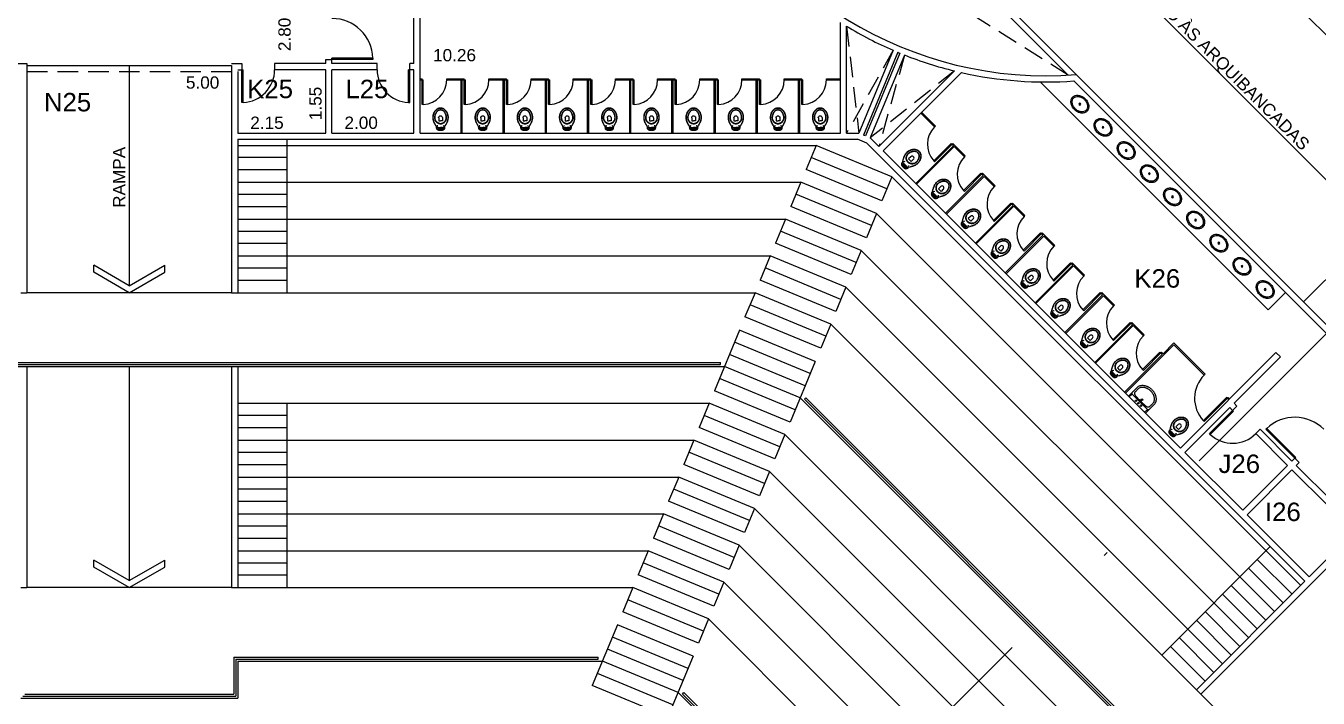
# Model space of a CAD drawing. Extents: x 964 to 1225, y -27 to 210.
# Drawn here: x 1087.5 to 1119.06, y 164.18 to 180.6 of the extents above; entities that cross this region are included whole.
import ezdxf

# ---------------------------------------------------------------- set-up
doc = ezdxf.new("R2010")
doc.units = 0
doc.header["$LTSCALE"] = 2
doc.header["$PDMODE"] = 3
doc.linetypes.add('DASHDOT2', pattern=[12.7, 6.35, -3.175, 0, -3.175])
doc.linetypes.add('HIDDEN', pattern=[0.375, 0.25, -0.125])
doc.layers.get('0').update_dxf_attribs({"linetype": 'CONTINUOUS'})
doc.layers.get('DEFPOINTS').update_dxf_attribs({"linetype": 'CONTINUOUS'})
for name, color, linetype in [('ARQUIBANCADA-ARY', 2, 'CONTINUOUS'), ('DIVISÓRIAS-ARY', 2, 'CONTINUOUS'), ('ESQUADRIA-ARY', 2, 'CONTINUOUS'), ('INDIC-CORTE-TBS', 4, 'DASHDOT2'), ('L_DECA', 7, 'CONTINUOUS'), ('MOBILIÁRIO-ARY', 7, 'CONTINUOUS'), ('PAREDE-ALTA-ARY', 1, 'CONTINUOUS'), ('PAREDE-BAIXA-ARY', 2, 'CONTINUOUS'), ('PEÇAS-SANIT-ARY', 7, 'CONTINUOUS'), ('RAMPA-ARY', 2, 'CONTINUOUS'), ('RAMPA-INT-ARY', 7, 'CONTINUOUS'), ('RAMPA-PROJ-ARY', 7, 'HIDDEN'), ('TEXTO-PB-COR-ARY', 12, 'CONTINUOUS'), ('TEXTO-PB-COTAS-ARY', 12, 'CONTINUOUS')]:
    doc.layers.add(name, color=color, linetype=linetype)
doc.styles.add('ARIAL', font='arial.ttf', dxfattribs={"height": 0.5})
doc.styles.add('SEM_ESCALA', font='arial.ttf')
doc.dimstyles.new('DIMTIC100-ARY', dxfattribs={"dimtxt": 0.3, "dimasz": 0.12, "dimexe": 0.1, "dimexo": 0.15, "dimgap": 0.1, "dimtad": 1, "dimjust": 1, "dimtoh": 1, "dimrnd": 0.01, "dimzin": 0, "dimdsep": 46, "dimtxsty": 'SEM_ESCALA', "dimblk1": 'NONE', "dimblk2": 'NONE', "dimsah": 1, "dimcen": -0.1, "dimdle": 0.06, "dimse1": 1, "dimse2": 1, "dimsd1": 1, "dimsd2": 1, "dimclrd": 1, "dimclre": 1, "dimclrt": 2, "dimadec": 0, "dimazin": 0, "dimtfac": 1, "dimtix": 1, "dimtmove": 2, "dimatfit": 3, "dimldrblk": 'NONE', "dimfxl": 1, "dimtolj": 1, "dimtzin": 0, "dimarcsym": 0})

# ---------------------------------------------------------------- blocks, each defined once
blk = doc.blocks.new('CUB01')
at = {"layer": 'L_DECA'}
blk.add_lwpolyline([(-24.5, -18.7, 0.124977), (-22.8, -25.6, 0.105809), (-17.3, -31.9, 0.086634), (-9.6, -35.9, 0.076682), (0, -37.4, 0.076682), (9.6, -35.9, 0.086634), (17.3, -31.9, 0.105809), (22.8, -25.6, 0.124977), (24.5, -18.7, 0.124977), (22.8, -11.8, 0.105809), (17.3, -5.5, 0.086634), (9.6, -1.5, 0.076682), (0, 0, 0.076682), (-9.6, -1.5, 0.086634), (-17.3, -5.5, 0.105809), (-22.8, -11.8, 0.124977)], format="xyb", close=True, dxfattribs=at)
at = {"layer": 'L_DECA', "color": 1}
blk.add_lwpolyline([(0.1, -2.9, 0.074123), (-8.3, -4.1, 0.084852), (-15, -7.5, 0.106323), (-19.8, -12.9, 0.128843), (-21.3, -18.6, 0.128843), (-19.8, -24.4, 0.106323), (-15, -29.8, 0.084852), (-8.3, -33.1, 0.074123), (0.1, -34.4, 0.074123), (8.6, -33.1, 0.084852), (15.3, -29.8, 0.106323), (20, -24.4, 0.128843), (21.5, -18.6, 0.128843), (20, -12.9, 0.106323), (15.3, -7.5, 0.084852), (8.6, -4.1, 0.074123)], format="xyb", close=True, dxfattribs=at)
for radius in [2.25, 1.06]:
    blk.add_circle((0.1, -18.7), radius, dxfattribs=at)
blk = doc.blocks.new('RAV10')
at = {"layer": 'L_DECA'}
blk.add_lwpolyline([(4.6, -12.9), (8.2, -12.9), (8.2, -12.9), (8.7, -13), (9.2, -13.2), (9.6, -13.5), (9.9, -14), (10.1, -14.3), (10.1, -14.3), (10.1, -14.3), (10.1, -14.3), (10.1, -14.3), (10.1, -14.3), (12.2, -18), (12.2, -18), (12.5, -18.6), (12.8, -19.1), (13.1, -19.6), (13.3, -20.1), (13.3, -20.1), (13.6, -20.6), (13.9, -21.1), (14.2, -21.5), (14.5, -22.1), (14.7, -22.6), (15, -23.1), (15.3, -23.6), (15.5, -24.1), (15.5, -24.1), (15.9, -24.8), (16.3, -25.6), (16.6, -26.3), (16.9, -27), (17.2, -27.8), (17.5, -28.6), (17.8, -29.4), (18, -30.2), (18, -30.2), (18.3, -31.4), (18.6, -32.6), (18.8, -33.9), (19, -35.2), (19.1, -36.4), (19.1, -37.7), (19.1, -39), (19, -40.3), (19, -40.3), (18.8, -41.6), (18.6, -42.9), (18.2, -44.2), (17.9, -45.5), (17.4, -46.8), (16.9, -48), (16.4, -49.3), (15.8, -50.4), (15.8, -50.4), (15.2, -51.4), (14.6, -52.3), (13.9, -53.1), (13.3, -53.9), (12.5, -54.8), (11.7, -55.5), (10.9, -56.3), (10.1, -57), (10.1, -57), (9, -57.8), (7.9, -58.5), (6.6, -59.1), (5.4, -59.6), (4.1, -60), (2.8, -60.3), (1.4, -60.4), (0, -60.5), (0, -60.5), (-1.4, -60.4), (-2.7, -60.3), (-4, -60), (-5.3, -59.6), (-6.6, -59.1), (-7.8, -58.5), (-9, -57.8), (-10.1, -57), (-10.1, -57), (-10.9, -56.3), (-11.7, -55.5), (-12.5, -54.8), (-13.2, -53.9), (-13.9, -53.1), (-14.5, -52.3), (-15.1, -51.4), (-15.7, -50.4), (-15.7, -50.4), (-16.3, -49.3), (-16.9, -48), (-17.4, -46.8), (-17.8, -45.5), (-18.2, -44.2), (-18.5, -42.9), (-18.7, -41.6), (-19, -40.3), (-19, -40.3), (-19, -39), (-19, -37.7), (-19, -36.4), (-18.9, -35.2), (-18.7, -33.9), (-18.5, -32.6), (-18.2, -31.4), (-17.9, -30.2), (-17.9, -30.2), (-17.7, -29.4), (-17.4, -28.6), (-17.1, -27.8), (-16.9, -27), (-16.6, -26.3), (-16.2, -25.6), (-15.8, -24.8), (-15.5, -24.1), (-15.5, -24.1), (-15.2, -23.6), (-15, -23.1), (-14.7, -22.6), (-14.4, -22.1), (-14.2, -21.5), (-13.9, -21.1), (-13.6, -20.6), (-13.3, -20.1), (-13.3, -20.1), (-13.1, -19.6), (-12.8, -19.1), (-12.4, -18.6), (-12.1, -18), (-10.1, -14.3), (-10.1, -14.3), (-10.1, -14.3), (-10.1, -14.3), (-10.1, -14.3), (-10.1, -14.3), (-9.8, -14), (-9.8, -14), (-9.6, -13.5), (-9.1, -13.2), (-8.6, -13), (-8.1, -12.9), (-4.5, -12.9)], dxfattribs=at)
at = {"layer": 'L_DECA', "color": 1}
for points in [[(12.2, -18), (13.3, -20.1), (13.3, -20.1), (13.6, -20.6), (13.8, -21.1), (14.1, -21.5), (14.3, -22.1), (14.5, -22.6), (14.7, -23.1), (15, -23.6), (15.2, -24.1), (15.2, -24.1), (15.5, -24.8), (15.9, -25.6), (16.2, -26.3), (16.6, -27.1), (16.9, -27.8), (17.1, -28.5), (17.4, -29.4), (17.6, -30.2), (17.6, -30.2), (17.9, -31.4), (18.1, -32.6), (18.3, -33.9), (18.5, -35.2), (18.5, -36.4), (18.5, -37.7), (18.5, -39), (18.4, -40.3), (18.4, -40.3), (18.2, -41.6), (17.9, -42.9), (17.6, -44.2), (17.2, -45.5), (16.7, -46.8), (16.2, -48), (15.6, -49.3), (15, -50.4), (15, -50.4), (14.4, -51.2), (13.9, -52), (13.3, -52.8), (12.8, -53.5), (12.2, -54.2), (11.5, -54.9), (10.9, -55.5), (10.1, -56.2), (10.1, -56.2), (9, -57.1), (7.9, -57.8), (6.6, -58.4), (5.4, -58.9), (4.1, -59.3), (2.8, -59.6), (1.4, -59.8), (0, -59.8), (0, -59.8), (-1.4, -59.8), (-2.7, -59.6), (-4.1, -59.3), (-5.3, -58.9), (-6.6, -58.4), (-7.8, -57.8), (-9, -57.1), (-10.1, -56.2), (-10.1, -56.2), (-10.8, -55.5), (-11.5, -54.9), (-12.1, -54.2), (-12.7, -53.5), (-13.3, -52.8), (-13.9, -52), (-14.4, -51.2), (-14.9, -50.4), (-14.9, -50.4), (-15.5, -49.3), (-16.1, -48), (-16.6, -46.8), (-17.1, -45.5), (-17.5, -44.2), (-17.9, -42.9), (-18.1, -41.6), (-18.3, -40.3), (-18.3, -40.3), (-18.4, -39.1), (-18.5, -37.7), (-18.5, -36.4), (-18.4, -35.2), (-18.2, -33.9), (-18, -32.6), (-17.8, -31.4), (-17.5, -30.2), (-17.5, -30.2), (-17.3, -29.4), (-17, -28.6), (-16.8, -27.8), (-16.5, -27.1), (-16.2, -26.3), (-15.8, -25.6), (-15.5, -24.8), (-15.2, -24.1), (-15.2, -24.1), (-15, -23.6), (-14.7, -23.1), (-14.5, -22.6), (-14.2, -22.1), (-14, -21.5), (-13.7, -21.1), (-13.5, -20.6), (-13.2, -20.1), (-12.1, -18)], [(-12.9, -30.2), (-12.9, -30.2), (-12.4, -29.3), (-11.9, -28.4), (-11.2, -27.7), (-10.6, -26.9), (-9.9, -26.2), (-9.2, -25.6), (-8.4, -25), (-7.5, -24.4), (-6.7, -23.9), (-5.8, -23.5), (-4.9, -23.1), (-3.9, -22.8), (-3, -22.6), (-2, -22.4), (-1, -22.3), (0, -22.2), (0, -22.2), (1, -22.3), (2, -22.4), (3, -22.6), (4, -22.8), (5, -23.1), (5.8, -23.5), (6.8, -23.9), (7.6, -24.4), (8.5, -25), (9.3, -25.6), (10, -26.2), (10.6, -26.9), (11.3, -27.7), (12, -28.4), (12.5, -29.3), (13, -30.2), (13, -30.2), (13.6, -31.3), (14, -32.6), (14.3, -33.8), (14.6, -35.1), (14.7, -36.4), (14.7, -37.7), (14.7, -39), (14.4, -40.3), (14.4, -40.3), (14.2, -41.6), (13.8, -42.9), (13.4, -44.2), (12.9, -45.5), (12.4, -46.8), (11.7, -48), (11.1, -49.3), (10.4, -50.4), (10.4, -50.4), (9.4, -51.7), (8.4, -52.8), (7.2, -53.8), (5.9, -54.6), (4.5, -55.2), (3.1, -55.8), (1.5, -56.1), (0, -56.2), (0, -56.2), (-1.5, -56.1), (-3.1, -55.8), (-4.4, -55.2), (-5.8, -54.6), (-7.1, -53.8), (-8.3, -52.8), (-9.3, -51.7), (-10.3, -50.4), (-10.3, -50.4), (-11, -49.3), (-11.7, -48), (-12.3, -46.8), (-12.8, -45.5), (-13.3, -44.2), (-13.7, -42.9), (-14.1, -41.6), (-14.4, -40.3), (-14.4, -40.3), (-14.6, -39), (-14.7, -37.7), (-14.6, -36.4), (-14.5, -35.1), (-14.2, -33.8), (-13.9, -32.6), (-13.5, -31.3), (-12.9, -30.2)], [(-12, -30.2), (-12, -30.2), (-11.5, -29.4), (-11, -28.6), (-10.4, -27.9), (-9.8, -27.2), (-9.1, -26.7), (-8.5, -26.1), (-7.7, -25.5), (-6.9, -25), (-6.1, -24.6), (-5.3, -24.2), (-4.5, -23.9), (-3.6, -23.6), (-2.8, -23.4), (-1.8, -23.2), (-0.9, -23.2), (0, -23.1), (0, -23.1), (0.9, -23.2), (1.9, -23.2), (2.8, -23.4), (3.6, -23.6), (4.5, -23.9), (5.4, -24.2), (6.2, -24.6), (7, -25), (7.7, -25.5), (8.5, -26.1), (9.2, -26.7), (9.8, -27.2), (10.4, -27.9), (11, -28.6), (11.5, -29.4), (12, -30.2), (12, -30.2), (12.7, -31.3), (13.2, -32.6), (13.6, -33.8), (13.9, -35), (14.1, -36.4), (14.1, -37.7), (14.1, -39), (13.9, -40.3), (13.9, -40.3), (13.6, -41.7), (13.2, -43), (12.8, -44.3), (12.3, -45.5), (11.7, -46.9), (11.1, -48.1), (10.4, -49.3), (9.6, -50.4), (9.6, -50.4), (8.8, -51.6), (7.8, -52.6), (6.7, -53.5), (5.5, -54.2), (4.2, -54.8), (2.8, -55.3), (1.5, -55.5), (0, -55.7), (0, -55.7), (-1.5, -55.5), (-2.8, -55.3), (-4.2, -54.8), (-5.4, -54.2), (-6.6, -53.5), (-7.7, -52.6), (-8.7, -51.6), (-9.6, -50.4), (-9.6, -50.4), (-10.3, -49.3), (-11, -48.1), (-11.7, -46.9), (-12.2, -45.5), (-12.7, -44.3), (-13.1, -43), (-13.5, -41.7), (-13.8, -40.3), (-13.8, -40.3), (-14, -39), (-14.1, -37.7), (-14, -36.4), (-13.9, -35), (-13.6, -33.8), (-13.2, -32.6), (-12.7, -31.3), (-12, -30.2)], [(-7.7, -9.4), (-8.1, -10.1), (-8.5, -10.8), (-8.6, -11.4), (-8.8, -12.2), (-8.8, -13.1)], [(-5.1, -12.9), (-5.1, -9.7), (-5.1, -7.8), (-5.1, -7.8), (-5.2, -7.6), (-5.3, -7.5), (-5.5, -7.4), (-5.9, -7.6), (-5.9, -7.6), (-6.4, -8), (-7.1, -8.6), (-7.7, -9.4)], [(5.1, -9.3), (5, -8.9), (4.6, -8.3), (3.9, -7.8), (3.1, -7.7), (0, -7.7), (-3.1, -7.7), (-3.1, -7.7), (-3.9, -7.8), (-4.5, -8.3), (-5, -8.9), (-5.1, -9.7)], [(4.6, -12.9), (4.6, -12.9), (4.2, -12.9), (3.9, -12.6), (3.6, -12.4), (3.6, -12), (3.6, -10.7), (3.6, -10.7), (3.6, -10.5), (3.6, -10.4), (3.7, -10.2), (3.9, -10.1), (3.9, -10.1), (3.9, -9.9), (3.9, -9.7), (3.8, -9.5), (3.6, -9.4), (0, -9.4), (-3.5, -9.4), (-3.5, -9.4), (-3.7, -9.5), (-3.9, -9.7), (-3.9, -9.9), (-3.8, -10.1), (-3.8, -10.1), (-3.6, -10.2), (-3.6, -10.4), (-3.5, -10.5), (-3.5, -10.7), (-3.5, -12), (-3.5, -12), (-3.6, -12.4), (-3.8, -12.6), (-4.1, -12.9), (-4.5, -12.9)], [(-4.5, -37), (-4.5, -29), (0, -29)], [(3.7, -10.3), (0, -10.3), (-3.6, -10.3)], [(4.6, -37), (4.6, -29), (0, -29)], [(5.1, -12.9), (5.1, -9.7), (5.1, -7.8), (5.1, -7.8), (5.2, -7.6), (5.3, -7.5), (5.5, -7.4), (5.9, -7.6), (5.9, -7.6), (6.4, -8), (7.1, -8.6), (7.7, -9.4)], [(7.7, -9.4), (8.1, -10.1), (8.5, -10.8), (8.6, -11.4), (8.8, -12.2), (8.8, -13.1)]]:
    blk.add_lwpolyline(points, dxfattribs=at)
at = {"layer": 'L_DECA', "color": 7}
for points in [[(10.1, -14.3), (10.1, -14.3), (10.1, -14.3), (10.1, -14.3), (10.1, -14.3), (10.1, -14.3), (9.6, -11.3), (9.6, -11.3), (9.3, -10.2), (8.9, -9.3), (8.3, -8.5), (7.7, -7.7), (6.9, -7), (6.1, -6.5), (5.1, -6.2), (4.1, -5.9), (4.1, -5.9), (3.6, -5.8), (3.1, -5.7), (2.6, -5.6), (2, -5.6), (1.5, -5.6), (1, -5.5), (0.5, -5.5), (0, -5.5), (0, -5.5), (-0.5, -5.5), (-1, -5.5), (-1.5, -5.6), (-2, -5.6), (-2.5, -5.6), (-3, -5.7), (-3.5, -5.8), (-4, -5.9), (-4, -5.9), (-5, -6.2), (-6, -6.5), (-6.9, -7), (-7.6, -7.7), (-8.2, -8.5), (-8.8, -9.3), (-9.3, -10.2), (-9.6, -11.3), (-10, -14.3), (-10, -14.3), (-10, -14.3), (-10, -14.3), (-10, -14.3), (-10.1, -14.3)], [(-4.5, -12.9), (0, -12.9)], [(4.6, -12.9), (0, -12.9)]]:
    blk.add_lwpolyline(points, dxfattribs=at)
at = {"layer": 'L_DECA', "color": 1}
for centre in [(-7.6, -17), (7.6, -17)]:
    blk.add_circle(centre, 0.672, dxfattribs=at)
blk.add_arc((0, -37), 4.56, 180, 0, dxfattribs=at)
blk = doc.blocks.new('DUO04')
at = {"layer": 'L_DECA'}
blk.add_line((-27.8, 0), (27.8, 0), dxfattribs=at)
at = {"layer": 'L_DECA', "color": 1}
for p, q in [((-26.5, -9.9), (-26.5, 0)), ((26.5, -9.9), (26.5, 0)), ((-26.5, -9.9), (0, -9.9)), ((26.5, -9.9), (0, -9.9))]:
    blk.add_line(p, q, dxfattribs=at)
at = {"layer": 'L_DECA', "color": 7}
for points in [[(-27.8, 0), (-27.8, 0), (-28.5, -0.1), (-29.1, -0.3), (-29.4, -0.8), (-29.5, -1.4), (-29.5, -23.9)], [(27.8, 0), (27.8, 0), (28.5, -0.1), (29.1, -0.3), (29.4, -0.8), (29.5, -1.4), (29.5, -23.9)], [(-29.5, -23.9), (-29.5, -29.7), (-29.5, -29.7), (-29.4, -32.1), (-28.9, -34.4), (-28.2, -36.5), (-27.2, -38.6), (-26.1, -40.5), (-24.7, -42.2), (-23.1, -43.8), (-21.3, -45.2), (-21.3, -45.2), (-20.2, -45.9), (-19.1, -46.6), (-18, -47.2), (-16.9, -47.9), (-15.7, -48.4), (-14.5, -49), (-13.3, -49.4), (-12.1, -49.9), (-10.8, -50.3), (-9.5, -50.5), (-8.2, -50.9), (-6.7, -51.1), (-4.8, -51.4), (-2.9, -51.5), (-1.4, -51.5), (0, -51.5)], [(29.5, -23.9), (29.5, -29.7), (29.5, -29.7), (29.4, -32.1), (28.9, -34.4), (28.2, -36.5), (27.2, -38.6), (26.1, -40.5), (24.7, -42.2), (23.1, -43.8), (21.3, -45.2), (21.3, -45.2), (20.2, -45.9), (19.1, -46.6), (18, -47.2), (16.9, -47.9), (15.7, -48.4), (14.5, -49), (13.3, -49.4), (12.1, -49.9), (10.8, -50.3), (9.5, -50.5), (8.2, -50.9), (6.7, -51.1), (4.8, -51.4), (2.9, -51.5), (1.4, -51.5), (0, -51.5)]]:
    blk.add_lwpolyline(points, dxfattribs=at)
at = {"layer": 'L_DECA', "color": 1}
for points in [[(-26.5, -9.9), (-26.9, -10), (-27.5, -10.1), (-28, -10.6), (-28.4, -11.2), (-28.7, -11.9), (-29, -12.7), (-29.2, -13.7), (-29.4, -15), (-29.5, -16.8)], [(0, -12.4), (0, -12.4), (-0.8, -12.4), (-1.4, -12.4), (-1.1, -12.4), (-1.8, -12.4), (-2.5, -12.4), (-3.3, -12.4), (-3.9, -12.4), (-4.7, -12.4), (-7.9, -12.4), (-8.6, -12.4), (-9.3, -12.4), (-10, -12.4), (-10.7, -12.4), (-11.4, -12.4), (-12, -12.4), (-12.7, -12.4), (-12.7, -12.4), (-13.7, -12.4), (-14.7, -12.5), (-15.8, -12.6), (-16.8, -12.8), (-17.8, -13), (-18.8, -13.2), (-19.8, -13.5), (-20.8, -13.7), (-20.8, -13.7), (-21.7, -14.1), (-22.6, -14.7), (-23.3, -15.4), (-23.9, -16.1), (-24.5, -17), (-24.8, -18), (-25.1, -19), (-25.2, -20), (-25.2, -20), (-25.2, -21.8), (-25.2, -23.1), (-25.2, -23.9)], [(-25.2, -23.9), (-25.2, -27.3), (-25.2, -29.6), (-25.2, -29.6), (-25, -31.4), (-24.8, -33.1), (-24.2, -34.8), (-23.5, -36.3), (-22.6, -37.8), (-21.6, -39.1), (-20.4, -40.4), (-19.1, -41.4), (-19.1, -41.4), (-18.1, -42.1), (-17.1, -42.7), (-16.2, -43.3), (-15.2, -43.9), (-14.1, -44.4), (-13, -44.8), (-11.9, -45.3), (-10.8, -45.7), (-9.7, -46.1), (-8.6, -46.4), (-6.7, -46.8), (-5.2, -47), (-3.3, -47.2), (-2.1, -47.2), (-1, -47.2), (0, -47.2)], [(0, -12.4), (0, -12.4), (0.8, -12.4), (1.4, -12.4), (1.1, -12.4), (1.8, -12.4), (2.5, -12.4), (3.3, -12.4), (3.9, -12.4), (4.7, -12.4), (7.9, -12.4), (8.6, -12.4), (9.3, -12.4), (10, -12.4), (10.7, -12.4), (11.4, -12.4), (12, -12.4), (12.7, -12.4), (12.7, -12.4), (13.7, -12.4), (14.7, -12.5), (15.8, -12.6), (16.8, -12.8), (17.8, -13), (18.8, -13.2), (19.8, -13.5), (20.8, -13.7), (20.8, -13.7), (21.7, -14.1), (22.6, -14.7), (23.3, -15.4), (23.9, -16.1), (24.5, -17), (24.8, -18), (25.1, -19), (25.2, -20), (25.2, -20), (25.2, -21.8), (25.2, -23.1), (25.2, -23.9)], [(25.2, -23.9), (25.2, -27.3), (25.2, -29.6), (25.2, -29.6), (25, -31.4), (24.8, -33.1), (24.2, -34.8), (23.5, -36.3), (22.6, -37.8), (21.6, -39.1), (20.4, -40.4), (19.1, -41.4), (19.1, -41.4), (18.1, -42.1), (17.1, -42.7), (16.2, -43.3), (15.2, -43.9), (14.1, -44.4), (13, -44.8), (11.9, -45.3), (10.8, -45.7), (9.7, -46.1), (8.6, -46.4), (6.7, -46.8), (5.2, -47), (3.3, -47.2), (2.1, -47.2), (1, -47.2), (0, -47.2)], [(26.5, -9.9), (26.9, -10), (27.5, -10.1), (28, -10.6), (28.4, -11.2), (28.7, -11.9), (29, -12.7), (29.2, -13.7), (29.4, -15), (29.5, -16.8)]]:
    blk.add_lwpolyline(points, dxfattribs=at)
for centre, radius in [((-8.5, -4.9), 1.75), ((0, -17), 2.25), ((0, -4.9), 1.75), ((0, -17), 0.981), ((8.5, -4.9), 1.75)]:
    blk.add_circle(centre, radius, dxfattribs=at)
blk = doc.blocks.new('*D74')
at = {"layer": 'DEFPOINTS', "color": 0, "linetype": 'ByBlock', "ltscale": 0.5}
for p in [(1087.527, 179.477), (1092.527, 179.477), (1087.527, 178.955)]:
    blk.add_point(p, dxfattribs=at)
at = {"color": 2, "linetype": 'ByBlock', "ltscale": 0.5, "insert": (1091.818, 179.209), "char_height": 0.3, "attachment_point": 5, "style": 'SEM_ESCALA'}
blk.add_mtext('\\A1;5.00', dxfattribs=at)
blk = doc.blocks.new('_NONE')
at = {"color": 0, "linetype": 'ByBlock', "ltscale": 0.5}
blk.add_circle((0, 0), 0.25, dxfattribs=at)
blk = doc.blocks.new('*D75')
at = {"layer": 'DEFPOINTS', "color": 0, "linetype": 'ByBlock', "ltscale": 0.5}
for p in [(1094.072, 182.474), (1094.202, 182.474), (1094.202, 179.674)]:
    blk.add_point(p, dxfattribs=at)
at = {"color": 2, "linetype": 'ByBlock', "ltscale": 0.5, "insert": (1093.819, 180.386), "char_height": 0.3, "attachment_point": 5, "rotation": 90, "style": 'SEM_ESCALA'}
blk.add_mtext('\\A1;2.80', dxfattribs=at)
blk = doc.blocks.new('*D76')
at = {"layer": 'DEFPOINTS', "color": 0, "linetype": 'ByBlock', "ltscale": 0.5}
for p in [(1092.677, 177.974), (1094.827, 177.974), (1094.827, 177.974)]:
    blk.add_point(p, dxfattribs=at)
at = {"color": 2, "linetype": 'ByBlock', "ltscale": 0.5, "insert": (1093.39, 178.227), "char_height": 0.3, "attachment_point": 5, "style": 'SEM_ESCALA'}
blk.add_mtext('\\A1;2.15', dxfattribs=at)
blk = doc.blocks.new('*D77')
at = {"layer": 'DEFPOINTS', "color": 0, "linetype": 'ByBlock', "ltscale": 0.5}
for p in [(1094.977, 177.974), (1096.977, 177.974), (1096.977, 177.974)]:
    blk.add_point(p, dxfattribs=at)
at = {"color": 2, "linetype": 'ByBlock', "ltscale": 0.5, "insert": (1095.689, 178.227), "char_height": 0.3, "attachment_point": 5, "style": 'SEM_ESCALA'}
blk.add_mtext('\\A1;2.00', dxfattribs=at)
blk = doc.blocks.new('*D78')
at = {"layer": 'DEFPOINTS', "color": 0, "linetype": 'ByBlock', "ltscale": 0.5}
for p in [(1094.827, 179.524), (1094.827, 179.524), (1094.827, 177.974)]:
    blk.add_point(p, dxfattribs=at)
at = {"color": 2, "linetype": 'ByBlock', "ltscale": 0.5, "insert": (1094.574, 178.7), "char_height": 0.3, "attachment_point": 5, "rotation": 90, "style": 'SEM_ESCALA'}
blk.add_mtext('\\A1;1.55', dxfattribs=at)
blk = doc.blocks.new('*D84')
at = {"layer": 'DEFPOINTS', "color": 0, "linetype": 'ByBlock', "ltscale": 0.5}
for p in [(1097.127, 179.624), (1107.39, 179.624), (1107.39, 179.624)]:
    blk.add_point(p, dxfattribs=at)
at = {"color": 2, "linetype": 'ByBlock', "ltscale": 0.5, "insert": (1097.969, 179.877), "char_height": 0.3, "attachment_point": 5, "style": 'SEM_ESCALA'}
blk.add_mtext('\\A1;10.26', dxfattribs=at)
blk = doc.blocks.new('*D85')
at = {"layer": 'DEFPOINTS', "color": 0, "linetype": 'ByBlock', "ltscale": 0.5}
for p in [(1103.752, 184.974), (1103.803, 177.974), (1104.307, 177.974)]:
    blk.add_point(p, dxfattribs=at)
at = {"color": 2, "linetype": 'ByBlock', "ltscale": 0.5, "insert": (1103.55, 184.266), "char_height": 0.3, "attachment_point": 5, "rotation": 90, "style": 'SEM_ESCALA'}
blk.add_mtext('\\A1;7.00', dxfattribs=at)

msp = doc.modelspace()

# ---------------------------------------------------------------- linework, layer by layer
at = {"layer": 'ARQUIBANCADA-ARY', "linetype": 'HIDDEN'}
msp.add_line((1087.527, 179.477), (1092.527, 179.477), dxfattribs=at)
at = {"layer": 'ARQUIBANCADA-ARY'}
for p, q in [((1092.677, 177.677), (1106.797, 177.677)), ((1093.877, 177.824), (1093.877, 174.077)), ((1106.797, 177.677), (1106.552, 177.086)), ((1108.645, 176.912), (1106.797, 177.677)), ((1093.877, 177.377), (1092.677, 177.377)), ((1108.523, 176.616), (1106.675, 177.382)), ((1093.877, 177.077), (1092.677, 177.077)), ((1108.4, 176.321), (1106.552, 177.086)), ((1092.677, 176.777), (1106.424, 176.777)), ((1106.424, 176.777), (1106.18, 176.186)), ((1108.272, 176.012), (1106.424, 176.777)), ((1108.645, 176.912), (1108.4, 176.321)), ((1108.645, 176.912), (1118.629, 166.927)), ((1093.877, 176.477), (1092.677, 176.477)), ((1108.15, 175.716), (1106.302, 176.482)), ((1093.877, 176.177), (1092.677, 176.177)), ((1108.027, 175.421), (1106.18, 176.186)), ((1092.677, 175.877), (1106.052, 175.877)), ((1106.052, 175.877), (1105.807, 175.286)), ((1107.899, 175.112), (1106.052, 175.877)), ((1108.272, 176.012), (1108.027, 175.421)), ((1108.272, 176.012), (1117.993, 166.291)), ((1093.877, 175.577), (1092.677, 175.577)), ((1107.777, 174.816), (1105.929, 175.582)), ((1093.877, 175.277), (1092.677, 175.277)), ((1107.654, 174.521), (1105.807, 175.286)), ((1092.677, 174.977), (1105.679, 174.977)), ((1105.679, 174.977), (1105.434, 174.386)), ((1107.527, 174.212), (1105.679, 174.977)), ((1107.899, 175.112), (1107.654, 174.521)), ((1107.899, 175.112), (1117.357, 165.655)), ((1093.877, 174.677), (1092.677, 174.677)), ((1107.404, 173.916), (1105.556, 174.682)), ((1093.877, 174.377), (1092.677, 174.377)), ((1107.282, 173.621), (1105.434, 174.386)), ((1107.527, 174.212), (1107.282, 173.621)), ((1107.527, 174.212), (1116.72, 165.018)), ((1092.677, 174.077), (1105.306, 174.077)), ((1105.306, 174.077), (1105.061, 173.486)), ((1107.154, 173.312), (1105.306, 174.077)), ((1107.031, 173.016), (1105.184, 173.782)), ((1106.909, 172.721), (1105.061, 173.486)), ((1107.154, 173.312), (1106.909, 172.721)), ((1107.154, 173.312), (1116.084, 164.382)), ((1104.928, 173.164), (1104.316, 171.686)), ((1106.776, 172.399), (1104.928, 173.164)), ((1106.653, 172.103), (1104.805, 172.868)), ((1106.531, 171.807), (1104.683, 172.573)), ((1106.776, 172.399), (1106.163, 170.921)), ((1075.494, 172.277), (1104.56, 172.277)), ((1087.527, 172.277), (1087.527, 166.877)), ((1092.527, 172.277), (1092.527, 166.877)), ((1092.677, 172.277), (1092.677, 166.877)), ((1106.286, 171.216), (1104.438, 171.982)), ((1106.408, 171.512), (1104.56, 172.277)), ((1106.163, 170.921), (1104.316, 171.686)), ((1092.677, 171.377), (1104.188, 171.377)), ((1093.877, 171.377), (1093.877, 166.877)), ((1104.188, 171.377), (1103.943, 170.786)), ((1104.188, 171.377), (1103.943, 170.786)), ((1106.035, 170.612), (1104.188, 171.377)), ((1106.408, 171.512), (1126.962, 150.958)), ((1093.877, 171.077), (1092.677, 171.077)), ((1105.913, 170.316), (1104.065, 171.082)), ((1093.877, 170.777), (1092.677, 170.777)), ((1105.791, 170.021), (1103.943, 170.786)), ((1092.677, 170.477), (1103.815, 170.477)), ((1103.815, 170.477), (1103.57, 169.886)), ((1105.663, 169.712), (1103.815, 170.477)), ((1106.035, 170.612), (1105.791, 170.021)), ((1106.035, 170.612), (1114.175, 162.473)), ((1093.877, 170.177), (1092.677, 170.177)), ((1105.54, 169.416), (1103.692, 170.182)), ((1093.877, 169.877), (1092.677, 169.877)), ((1105.418, 169.121), (1103.57, 169.886)), ((1092.677, 169.577), (1103.442, 169.577)), ((1103.442, 169.577), (1103.197, 168.986)), ((1105.29, 168.812), (1103.442, 169.577)), ((1105.663, 169.712), (1105.418, 169.121)), ((1105.663, 169.712), (1113.538, 161.836)), ((1093.877, 169.277), (1092.677, 169.277)), ((1105.167, 168.516), (1103.32, 169.282)), ((1093.877, 168.977), (1092.677, 168.977)), ((1105.045, 168.221), (1103.197, 168.986)), ((1105.29, 168.812), (1105.045, 168.221)), ((1105.29, 168.812), (1112.902, 161.2)), ((1092.677, 168.677), (1103.069, 168.677)), ((1103.069, 168.677), (1102.824, 168.086)), ((1104.917, 167.912), (1103.069, 168.677)), ((1093.877, 168.377), (1092.677, 168.377)), ((1104.795, 167.616), (1102.947, 168.382)), ((1093.877, 168.077), (1092.677, 168.077)), ((1104.672, 167.321), (1102.824, 168.086)), ((1104.917, 167.912), (1104.672, 167.321)), ((1104.917, 167.912), (1112.266, 160.563)), ((1117.885, 167.88), (1115.235, 165.23)), ((1092.677, 167.777), (1102.696, 167.777)), ((1102.696, 167.777), (1102.452, 167.186)), ((1104.544, 167.012), (1102.696, 167.777)), ((1117.569, 167.564), (1118.417, 166.715)), ((1093.877, 167.477), (1092.677, 167.477)), ((1104.422, 166.716), (1102.574, 167.482)), ((1117.357, 167.352), (1118.205, 166.503)), ((1093.877, 167.177), (1092.677, 167.177)), ((1104.299, 166.421), (1102.452, 167.186)), ((1104.544, 167.012), (1104.299, 166.421)), ((1104.544, 167.012), (1111.629, 159.927)), ((1116.932, 166.927), (1117.781, 166.079)), ((1087.377, 166.877), (1087.527, 166.877)), ((1092.527, 166.877), (1092.677, 166.877)), ((1092.677, 166.877), (1102.324, 166.877)), ((1102.324, 166.877), (1102.079, 166.286)), ((1104.171, 166.112), (1102.324, 166.877)), ((1116.72, 166.715), (1117.569, 165.867)), ((1104.049, 165.816), (1102.201, 166.582)), ((1116.296, 166.291), (1117.145, 165.442)), ((1103.927, 165.521), (1102.079, 166.286)), ((1104.171, 166.112), (1103.927, 165.521)), ((1104.171, 166.112), (1110.993, 159.291)), ((1116.084, 166.079), (1116.932, 165.23)), ((1101.945, 165.964), (1101.333, 164.486)), ((1103.671, 164.903), (1101.823, 165.668)), ((1103.793, 165.199), (1101.945, 165.964)), ((1103.548, 164.607), (1101.701, 165.373)), ((1115.447, 165.442), (1116.296, 164.594)), ((1115.66, 165.655), (1116.508, 164.806)), ((1092.577, 165.177), (1092.577, 164.277)), ((1092.627, 165.127), (1092.627, 164.227)), ((1092.677, 165.077), (1101.578, 165.077)), ((1092.677, 165.077), (1092.677, 164.177)), ((1103.426, 164.312), (1101.578, 165.077)), ((1103.793, 165.199), (1103.181, 163.721)), ((1103.303, 164.016), (1101.456, 164.782)), ((1103.181, 163.721), (1101.333, 164.486)), ((1087.377, 164.177), (1092.677, 164.177)), ((1087.427, 164.227), (1092.627, 164.227)), ((1087.477, 164.277), (1092.577, 164.277)), ((1103.426, 164.312), (1109.72, 158.018))]:
    msp.add_line(p, q, dxfattribs=at)
at = {"layer": 'DIVISÓRIAS-ARY'}
for p, q in [((1094.977, 179.774), (1094.977, 179.804)), ((1095.977, 179.804), (1094.977, 179.804)), ((1095.976, 179.774), (1094.977, 179.774)), ((1095.976, 179.804), (1095.976, 179.774)), ((1092.777, 178.725), (1092.777, 179.524)), ((1092.777, 179.524), (1092.807, 179.524)), ((1092.807, 178.725), (1092.807, 179.524)), ((1096.847, 178.725), (1096.847, 179.524)), ((1096.877, 179.524), (1096.847, 179.524)), ((1096.877, 178.725), (1096.877, 179.524)), ((1097.127, 179.304), (1097.177, 179.304)), ((1097.127, 179.274), (1097.177, 179.274)), ((1097.177, 178.675), (1097.177, 179.304)), ((1097.177, 179.274), (1097.207, 179.274)), ((1097.207, 178.675), (1097.207, 179.274)), ((1097.777, 179.304), (1098.207, 179.304)), ((1097.777, 179.274), (1097.777, 179.304)), ((1097.777, 179.274), (1098.127, 179.274)), ((1098.127, 177.974), (1098.127, 179.274)), ((1098.157, 179.274), (1098.207, 179.274)), ((1098.157, 177.974), (1098.157, 179.274)), ((1098.207, 178.675), (1098.207, 179.304)), ((1098.207, 179.274), (1098.237, 179.274)), ((1098.237, 178.675), (1098.237, 179.274)), ((1098.807, 179.304), (1099.237, 179.304)), ((1098.807, 179.274), (1098.807, 179.304)), ((1098.807, 179.274), (1099.157, 179.274)), ((1099.157, 177.974), (1099.157, 179.274)), ((1099.187, 179.274), (1099.237, 179.274)), ((1099.187, 177.974), (1099.187, 179.274)), ((1099.237, 178.675), (1099.237, 179.304)), ((1099.237, 179.274), (1099.267, 179.274)), ((1099.267, 178.675), (1099.267, 179.274)), ((1099.837, 179.304), (1100.267, 179.304)), ((1099.837, 179.274), (1099.837, 179.304)), ((1099.837, 179.274), (1100.187, 179.274)), ((1100.187, 177.974), (1100.187, 179.274)), ((1100.217, 179.274), (1100.267, 179.274)), ((1100.217, 177.974), (1100.217, 179.274)), ((1100.267, 178.675), (1100.267, 179.304)), ((1100.267, 179.274), (1100.297, 179.274)), ((1100.297, 178.675), (1100.297, 179.274)), ((1100.867, 179.304), (1101.297, 179.304)), ((1100.867, 179.274), (1100.867, 179.304)), ((1100.867, 179.274), (1101.217, 179.274)), ((1101.217, 177.974), (1101.217, 179.274)), ((1101.247, 179.274), (1101.297, 179.274)), ((1101.247, 177.974), (1101.247, 179.274)), ((1101.297, 178.675), (1101.297, 179.304)), ((1101.297, 179.274), (1101.327, 179.274)), ((1101.327, 178.675), (1101.327, 179.274)), ((1101.897, 179.304), (1102.327, 179.304)), ((1101.897, 179.274), (1101.897, 179.304)), ((1101.897, 179.274), (1102.247, 179.274)), ((1102.247, 177.974), (1102.247, 179.274)), ((1102.277, 179.274), (1102.327, 179.274)), ((1102.277, 177.974), (1102.277, 179.274)), ((1102.327, 178.675), (1102.327, 179.304)), ((1102.327, 179.274), (1102.357, 179.274)), ((1102.357, 178.675), (1102.357, 179.274)), ((1102.927, 179.304), (1103.357, 179.304)), ((1102.927, 179.274), (1102.927, 179.304)), ((1102.927, 179.274), (1103.277, 179.274)), ((1103.277, 177.974), (1103.277, 179.274)), ((1103.307, 179.274), (1103.357, 179.274)), ((1103.307, 177.974), (1103.307, 179.274)), ((1103.357, 178.675), (1103.357, 179.304)), ((1103.357, 179.274), (1103.387, 179.274)), ((1103.387, 178.675), (1103.387, 179.274)), ((1103.957, 179.304), (1104.387, 179.304)), ((1103.957, 179.274), (1103.957, 179.304)), ((1103.957, 179.274), (1104.307, 179.274)), ((1104.307, 177.974), (1104.307, 179.274)), ((1104.337, 179.274), (1104.387, 179.274)), ((1104.337, 177.974), (1104.337, 179.274)), ((1104.387, 178.675), (1104.387, 179.304)), ((1104.387, 179.274), (1104.417, 179.274)), ((1104.417, 178.675), (1104.417, 179.274)), ((1104.987, 179.304), (1105.417, 179.304)), ((1104.987, 179.274), (1104.987, 179.304)), ((1104.987, 179.274), (1105.337, 179.274)), ((1105.337, 177.974), (1105.337, 179.274)), ((1105.367, 179.274), (1105.417, 179.274)), ((1105.367, 177.974), (1105.367, 179.274)), ((1105.417, 178.675), (1105.417, 179.304)), ((1105.417, 179.274), (1105.447, 179.274)), ((1105.447, 178.675), (1105.447, 179.274)), ((1106.017, 179.304), (1106.447, 179.304)), ((1106.017, 179.274), (1106.017, 179.304)), ((1106.017, 179.274), (1106.367, 179.274)), ((1106.367, 177.974), (1106.367, 179.274)), ((1106.397, 179.274), (1106.447, 179.274)), ((1106.397, 177.974), (1106.397, 179.274)), ((1106.447, 178.675), (1106.447, 179.304)), ((1106.447, 179.274), (1106.477, 179.274)), ((1106.477, 178.675), (1106.477, 179.274)), ((1107.047, 179.304), (1107.39, 179.304)), ((1107.047, 179.274), (1107.047, 179.304)), ((1107.047, 179.274), (1107.39, 179.274)), ((1092.807, 178.725), (1092.777, 178.725)), ((1096.847, 178.725), (1096.877, 178.725)), ((1097.207, 178.675), (1097.177, 178.675)), ((1098.237, 178.675), (1098.207, 178.675)), ((1099.267, 178.675), (1099.237, 178.675)), ((1100.297, 178.675), (1100.267, 178.675)), ((1101.327, 178.675), (1101.297, 178.675)), ((1102.357, 178.675), (1102.327, 178.675)), ((1103.387, 178.675), (1103.357, 178.675)), ((1104.417, 178.675), (1104.387, 178.675)), ((1105.447, 178.675), (1105.417, 178.675)), ((1106.477, 178.675), (1106.447, 178.675)), ((1109.689, 178.126), (1109.355, 178.46)), ((1109.711, 178.147), (1109.376, 178.482)), ((1109.689, 178.126), (1109.711, 178.147)), ((1109.23, 176.747), (1110.149, 177.666)), ((1109.669, 177.299), (1110.093, 177.723)), ((1109.69, 177.278), (1110.135, 177.723)), ((1110.149, 177.666), (1110.093, 177.723)), ((1110.114, 177.701), (1110.093, 177.723)), ((1110.149, 177.666), (1110.114, 177.701)), ((1110.439, 177.419), (1110.135, 177.723)), ((1109.251, 176.726), (1110.17, 177.645)), ((1110.418, 177.397), (1110.17, 177.645)), ((1110.418, 177.397), (1110.439, 177.419)), ((1109.669, 177.299), (1109.69, 177.278)), ((1109.958, 176.019), (1110.877, 176.938)), ((1109.979, 175.997), (1110.899, 176.917)), ((1110.397, 176.571), (1110.821, 176.994)), ((1110.418, 176.549), (1110.863, 176.994)), ((1110.877, 176.938), (1110.821, 176.994)), ((1110.842, 176.973), (1110.821, 176.994)), ((1110.877, 176.938), (1110.842, 176.973)), ((1111.167, 176.69), (1110.863, 176.994)), ((1111.146, 176.669), (1110.899, 176.917)), ((1110.397, 176.571), (1110.418, 176.549)), ((1111.146, 176.669), (1111.167, 176.69)), ((1110.687, 175.29), (1111.606, 176.209)), ((1110.708, 175.269), (1111.627, 176.188)), ((1111.125, 175.842), (1111.549, 176.266)), ((1111.147, 175.821), (1111.592, 176.266)), ((1111.606, 176.209), (1111.549, 176.266)), ((1111.57, 176.245), (1111.549, 176.266)), ((1111.606, 176.209), (1111.57, 176.245)), ((1111.896, 175.962), (1111.592, 176.266)), ((1111.874, 175.941), (1111.627, 176.188)), ((1111.125, 175.842), (1111.147, 175.821)), ((1111.874, 175.941), (1111.896, 175.962)), ((1111.415, 174.562), (1112.334, 175.481)), ((1111.436, 174.541), (1112.355, 175.46)), ((1111.854, 175.114), (1112.277, 175.538)), ((1111.875, 175.093), (1112.32, 175.538)), ((1112.334, 175.481), (1112.277, 175.538)), ((1112.299, 175.517), (1112.277, 175.538)), ((1112.334, 175.481), (1112.299, 175.517)), ((1112.624, 175.234), (1112.32, 175.538)), ((1112.603, 175.212), (1112.355, 175.46)), ((1112.603, 175.212), (1112.624, 175.234)), ((1111.854, 175.114), (1111.875, 175.093)), ((1112.582, 174.386), (1113.006, 174.809)), ((1112.603, 174.364), (1113.048, 174.809)), ((1113.062, 174.753), (1113.006, 174.809)), ((1113.027, 174.788), (1113.006, 174.809)), ((1113.352, 174.505), (1113.048, 174.809)), ((1112.143, 173.834), (1113.062, 174.753)), ((1112.164, 173.812), (1113.084, 174.732)), ((1112.164, 173.812), (1113.084, 174.732)), ((1113.062, 174.753), (1113.027, 174.788)), ((1113.331, 174.484), (1113.084, 174.732)), ((1113.331, 174.484), (1113.352, 174.505)), ((1112.582, 174.386), (1112.603, 174.364)), ((1112.871, 173.105), (1113.791, 174.025)), ((1112.893, 173.084), (1113.812, 174.003)), ((1113.31, 173.657), (1113.734, 174.081)), ((1113.332, 173.636), (1113.777, 174.081)), ((1113.791, 174.025), (1113.734, 174.081)), ((1113.755, 174.06), (1113.734, 174.081)), ((1113.791, 174.025), (1113.755, 174.06)), ((1114.081, 173.777), (1113.777, 174.081)), ((1114.059, 173.756), (1113.812, 174.003)), ((1113.31, 173.657), (1113.332, 173.636)), ((1114.059, 173.756), (1114.081, 173.777)), ((1113.6, 172.377), (1114.519, 173.296)), ((1113.621, 172.356), (1114.54, 173.275)), ((1114.039, 172.929), (1114.462, 173.353)), ((1114.06, 172.908), (1114.505, 173.353)), ((1114.484, 173.332), (1114.462, 173.353)), ((1114.519, 173.296), (1114.484, 173.332)), ((1114.809, 173.049), (1114.505, 173.353)), ((1114.788, 173.028), (1114.54, 173.275)), ((1114.039, 172.929), (1114.06, 172.908)), ((1114.788, 173.028), (1114.809, 173.049)), ((1114.349, 171.627), (1115.53, 172.808)), ((1114.767, 172.201), (1115.191, 172.624)), ((1114.788, 172.18), (1115.233, 172.624)), ((1115.212, 172.603), (1115.191, 172.624)), ((1115.247, 172.568), (1115.212, 172.603)), ((1115.247, 172.568), (1115.212, 172.603)), ((1115.269, 172.589), (1115.233, 172.624)), ((1115.269, 172.589), (1115.233, 172.624)), ((1115.269, 172.589), (1115.53, 172.851)), ((1115.53, 172.851), (1116.294, 172.087)), ((1115.53, 172.808), (1116.273, 172.066)), ((1114.328, 171.649), (1115.247, 172.568)), ((1114.767, 172.201), (1114.788, 172.18)), ((1116.273, 172.066), (1116.294, 172.087)), ((1116.252, 170.956), (1116.817, 171.521)), ((1116.273, 170.935), (1116.86, 171.521)), ((1116.838, 171.5), (1116.817, 171.521)), ((1116.838, 171.5), (1116.874, 171.465)), ((1116.86, 171.521), (1116.895, 171.486)), ((1116.4, 170.638), (1116.966, 171.203)), ((1116.422, 170.617), (1116.987, 171.182)), ((1116.966, 171.203), (1116.987, 171.182)), ((1116.252, 170.956), (1116.273, 170.935)), ((1117.8, 170.764), (1117.779, 170.743)), ((1117.779, 170.743), (1118.486, 170.036)), ((1117.8, 170.764), (1118.507, 170.058)), ((1116.422, 170.617), (1116.4, 170.638)), ((1118.486, 170.036), (1118.507, 170.058))]:
    msp.add_line(p, q, dxfattribs=at)
at = {"layer": 'ESQUADRIA-ARY'}
for p, q in [((1075.594, 172.377), (1104.46, 172.377)), ((1075.594, 172.327), (1104.46, 172.327)), ((1104.46, 172.327), (1104.46, 172.377)), ((1106.514, 171.476), (1106.55, 171.512)), ((1106.514, 171.476), (1126.926, 151.064)), ((1106.55, 171.512), (1126.962, 151.1)), ((1092.577, 165.177), (1101.478, 165.177)), ((1092.627, 165.127), (1101.478, 165.127)), ((1101.478, 165.127), (1101.478, 165.177)), ((1103.532, 164.276), (1103.567, 164.312)), ((1103.532, 164.276), (1109.791, 158.018)), ((1103.567, 164.312), (1109.861, 158.018))]:
    msp.add_line(p, q, dxfattribs=at)
at = {"layer": 'ESQUADRIA-ARY', "color": 7, "ltscale": 0.5}
for centre, radius, start, end in [((1097.177, 179.274), 0.6, 272.866, 0), ((1098.207, 179.274), 0.6, 272.866, 0), ((1099.237, 179.274), 0.6, 272.866, 0), ((1100.267, 179.274), 0.6, 272.866, 0), ((1101.297, 179.274), 0.6, 272.866, 0), ((1102.327, 179.274), 0.6, 272.866, 0), ((1103.357, 179.274), 0.6, 272.866, 0), ((1104.387, 179.274), 0.6, 272.866, 0), ((1105.417, 179.274), 0.6, 272.866, 0), ((1106.447, 179.274), 0.6, 272.866, 0), ((1110.114, 177.701), 0.6, 135, 222.134), ((1110.842, 176.973), 0.6, 135, 222.134), ((1111.57, 176.245), 0.6, 135, 222.134), ((1112.299, 175.517), 0.6, 135, 222.134), ((1113.027, 174.788), 0.6, 135, 222.134), ((1113.755, 174.06), 0.6, 135, 222.134), ((1114.484, 173.332), 0.6, 135, 222.134), ((1115.212, 172.603), 0.6, 135, 222.134), ((1116.838, 171.5), 0.8, 135, 222.8509)]:
    msp.add_arc(centre, radius, start, end, dxfattribs=at)
at = {"layer": 'INDIC-CORTE-TBS', "ltscale": 0.5}
msp.add_line((1034.687, 88.518), (1136.087, 189.917), dxfattribs=at)
at = {"layer": 'MOBILIÁRIO-ARY'}
for q in [(1112.267, 179.225), (1118.255, 174.085)]:
    msp.add_line((1117.831, 173.661), q, dxfattribs=at)
at = {"layer": 'PAREDE-ALTA-ARY'}
for p, q in [((1096.977, 179.674), (1096.977, 181.274)), ((1097.127, 177.974), (1097.127, 181.274)), ((1107.39, 177.974), (1107.39, 180.679)), ((1107.54, 177.974), (1107.54, 180.586)), ((1108.679, 179.998), (1107.84, 177.974)), ((1108.794, 179.95), (1107.956, 177.926)), ((1108.84, 179.93), (1108.002, 177.907)), ((1108.956, 179.883), (1108.117, 177.859)), ((1087.277, 179.674), (1087.527, 179.674)), ((1087.527, 179.674), (1087.527, 174.077)), ((1092.527, 179.674), (1092.777, 179.674)), ((1092.527, 179.627), (1092.527, 174.077)), ((1092.777, 179.674), (1092.777, 179.524)), ((1094.827, 179.674), (1093.577, 179.674)), ((1093.577, 179.674), (1093.577, 179.524)), ((1094.827, 179.674), (1094.827, 179.774)), ((1094.827, 179.774), (1094.977, 179.774)), ((1094.977, 179.674), (1094.977, 179.774)), ((1096.077, 179.674), (1094.977, 179.674)), ((1096.077, 179.524), (1096.077, 179.674)), ((1096.977, 179.674), (1096.877, 179.674)), ((1096.877, 179.524), (1096.877, 179.674)), ((1092.677, 179.524), (1092.777, 179.524)), ((1092.677, 179.477), (1092.677, 177.974)), ((1094.827, 179.524), (1093.577, 179.524)), ((1094.827, 177.974), (1094.827, 179.524)), ((1094.977, 177.974), (1094.977, 179.524)), ((1096.077, 179.524), (1094.977, 179.524)), ((1096.977, 179.524), (1096.877, 179.524)), ((1096.977, 177.974), (1096.977, 179.524)), ((1108.33, 177.647), (1110.177, 179.494)), ((1108.436, 177.541), (1110.348, 179.454)), ((1120.395, 171.946), (1113.092, 179.249)), ((1113.149, 179.403), (1122.234, 170.319)), ((1092.677, 177.974), (1094.827, 177.974)), ((1094.977, 177.974), (1096.977, 177.974)), ((1097.127, 177.974), (1107.39, 177.974)), ((1107.54, 177.974), (1107.84, 177.974)), ((1092.677, 177.824), (1107.81, 177.824)), ((1092.677, 177.824), (1092.677, 174.077)), ((1108.032, 177.732), (1107.81, 177.824)), ((1108.002, 177.907), (1107.956, 177.926)), ((1118.733, 167.031), (1108.032, 177.732)), ((1108.33, 177.647), (1108.117, 177.859)), ((1115.693, 170.284), (1108.436, 177.541)), ((1115.693, 170.284), (1108.436, 177.541)), ((1087.377, 174.077), (1087.527, 174.077)), ((1092.527, 174.077), (1092.677, 174.077)), ((1115.693, 170.284), (1118.026, 172.617)), ((1118.132, 172.511), (1118.026, 172.617)), ((1117.001, 171.38), (1118.132, 172.511)), ((1117.001, 171.38), (1117.072, 171.309)), ((1115.799, 170.178), (1116.895, 171.274)), ((1116.895, 171.274), (1116.966, 171.203)), ((1116.966, 171.203), (1117.072, 171.309)), ((1117.531, 170.637), (1117.637, 170.744)), ((1117.637, 170.744), (1118.415, 169.966)), ((1117.531, 170.637), (1118.309, 169.86)), ((1117.213, 168.764), (1115.799, 170.178)), ((1117.213, 168.764), (1118.309, 169.86)), ((1118.415, 169.966), (1118.486, 170.036)), ((1118.592, 169.93), (1118.486, 170.036)), ((1118.521, 169.86), (1118.592, 169.93)), ((1118.521, 169.86), (1119.405, 168.976)), ((1117.319, 168.658), (1118.415, 169.754)), ((1118.415, 169.754), (1119.299, 168.87)), ((1118.839, 167.137), (1117.319, 168.658)), ((1120.148, 168.233), (1116.19, 164.276)), ((1119.935, 168.233), (1118.839, 167.137)), ((1118.733, 167.031), (1116.084, 164.382)), ((1116.084, 164.382), (1116.19, 164.276))]:
    msp.add_line(p, q, dxfattribs=at)
for radius, start, end in [(9.25, 202.2333, 274.5602), (9.4, 238.7695, 246.5857), (9.4, 247.3476, 247.6524), (9.4, 248.4143, 256.2305), (9.4, 257.3059, 274.1368)]:
    msp.add_arc((1112.414, 188.624), radius, start, end, dxfattribs=at)
at = {"layer": 'PAREDE-BAIXA-ARY'}
msp.add_line((1112, 187.624), (1122.234, 177.39), dxfattribs=at)
at = {"layer": 'PEÇAS-SANIT-ARY', "ltscale": 0.5}
for centre, radius, start, end in [((1094.977, 179.774), 1, 1.7191, 90), ((1092.777, 179.524), 0.8, 272.1491, 0), ((1096.877, 179.524), 0.8, 180, 267.8509), ((1118.486, 170.036), 1, 45, 133.2809), ((1116.966, 171.203), 0.8, 227.1491, 315)]:
    msp.add_arc(centre, radius, start, end, dxfattribs=at)
at = {"layer": 'RAMPA-ARY'}
msp.add_line((1122.234, 177.39), (1118.698, 173.855), dxfattribs=at)
for points in [[(1112.951, 179.39), (1108.065, 184.275, -1), (1116.763, 192.973), (1127.289, 182.446)], [(1113.149, 179.403), (1108.171, 184.382, -1), (1116.657, 192.867), (1127.183, 182.34)]]:
    msp.add_lwpolyline(points, format="xyb", dxfattribs=at)
at = {"layer": 'RAMPA-INT-ARY'}
for p, q in [((1087.527, 179.627), (1092.527, 179.627)), ((1090.027, 179.627), (1090.027, 174.25)), ((1090.027, 174.25), (1089.161, 174.75)), ((1089.161, 174.577), (1089.161, 174.75)), ((1090.027, 174.077), (1089.161, 174.577)), ((1090.027, 174.25), (1090.893, 174.75)), ((1090.027, 174.077), (1090.893, 174.577)), ((1090.893, 174.577), (1090.893, 174.75)), ((1092.527, 174.077), (1087.527, 174.077)), ((1090.027, 172.277), (1090.027, 167.05)), ((1089.161, 167.377), (1089.161, 167.55)), ((1090.027, 167.05), (1089.161, 167.55)), ((1090.027, 167.05), (1090.893, 167.55)), ((1090.893, 167.377), (1090.893, 167.55)), ((1090.027, 166.877), (1089.161, 167.377)), ((1090.027, 166.877), (1090.893, 167.377)), ((1092.527, 166.877), (1087.527, 166.877)), ((1119.726, 160.74), (1116.19, 164.276))]:
    msp.add_line(p, q, dxfattribs=at)
msp.add_lwpolyline([(1125.416, 180.572), (1114.889, 191.099, 1), (1109.939, 186.149), (1120.343, 175.745)], format="xyb", dxfattribs=at)
at = {"layer": 'RAMPA-PROJ-ARY'}
for p, q in [((1112.951, 179.39), (1103.852, 185.124)), ((1107.54, 180.586), (1107.84, 177.974)), ((1108.679, 179.998), (1107.54, 177.974)), ((1108.956, 179.883), (1108.33, 177.647)), ((1110.177, 179.494), (1108.117, 177.859))]:
    msp.add_line(p, q, dxfattribs=at)

# ---------------------------------------------------------------- block references
at = {"layer": 'PEÇAS-SANIT-ARY', "xscale": -0.01, "yscale": 0.01, "zscale": 0.01, "rotation": 315}
for p in [(1113.369, 178.814), (1113.935, 178.248), (1114.5, 177.682), (1115.066, 177.117), (1115.632, 176.551), (1116.197, 175.985), (1116.763, 175.42), (1117.329, 174.854), (1117.894, 174.288)]:
    msp.add_blockref('CUB01', p, dxfattribs=at)
at = {"layer": 'PEÇAS-SANIT-ARY', "ltscale": 0.5, "yscale": 0.01, "zscale": 0.01}
for name, p, xscale, rotation in [('RAV10', (1097.627, 177.982), -0.01, 180), ('RAV10', (1098.657, 177.982), -0.01, 180), ('RAV10', (1099.687, 177.982), -0.01, 180), ('RAV10', (1100.717, 177.982), -0.01, 180), ('RAV10', (1101.747, 177.982), -0.01, 180), ('RAV10', (1102.777, 177.982), -0.01, 180), ('RAV10', (1103.807, 177.982), -0.01, 180), ('RAV10', (1104.837, 177.982), -0.01, 180), ('RAV10', (1105.867, 177.982), -0.01, 180), ('RAV10', (1106.897, 177.982), -0.01, 180), ('RAV10', (1108.882, 177.106), 0.01, 135), ('RAV10', (1109.61, 176.377), 0.01, 135), ('RAV10', (1110.339, 175.649), 0.01, 135), ('RAV10', (1111.067, 174.921), 0.01, 135), ('RAV10', (1111.795, 174.192), 0.01, 135), ('RAV10', (1112.524, 173.464), 0.01, 135), ('RAV10', (1113.252, 172.736), 0.01, 135), ('RAV10', (1113.98, 172.007), 0.01, 135), ('DUO04', (1114.632, 171.345), 0.01, 135), ('RAV10', (1115.41, 170.567), 0.01, 135)]:
    msp.add_blockref(name, p, dxfattribs=dict(at, xscale=xscale, rotation=rotation))

# ---------------------------------------------------------------- texts
at = {"layer": 'TEXTO-PB-COR-ARY', "style": 'ARIAL'}
for s, rotation, p in [('RAMPA DE ACESSO ÀS ARQUIBANCADAS', 315, (1112.669, 183.525)), ('RAMPA', 90, (1089.931, 176.151))]:
    msp.add_text(s, height=0.3, rotation=rotation, dxfattribs=at).set_placement(p)
for s, p in [('K25', (1092.907, 178.829)), ('L25', (1095.306, 178.829)), ('N25', (1087.944, 178.507)), ('K26', (1114.568, 174.202)), ('J26', (1116.624, 169.676)), ('I26', (1117.757, 168.502))]:
    msp.add_text(s, height=0.45, dxfattribs=at).set_placement(p)

# ---------------------------------------------------------------- dimensions: what is measured, and where the dimension line sits
at = {"layer": 'TEXTO-PB-COTAS-ARY', "ltscale": 0.5}
for base, p1, p2, picture, middle in [((1103.803, 177.974), (1103.752, 184.974), (1104.307, 177.974), '*D85', (1103.55, 184.266)), ((1094.072, 182.474), (1094.202, 179.674), (1094.202, 182.474), '*D75', (1093.819, 180.386)), ((1094.827, 179.524), (1094.827, 177.974), (1094.827, 179.524), '*D78', (1094.574, 178.7))]:
    dim = msp.add_linear_dim(base=base, p1=p1, p2=p2, angle=90, dimstyle='DIMTIC100-ARY', dxfattribs=at)
    dim.commit()
    dim.dimension.update_dxf_attribs({"geometry": picture, "text_midpoint": middle})
for base, p1, p2, picture, middle in [((1107.39, 179.624), (1097.127, 179.624), (1107.39, 179.624), '*D84', (1097.969, 179.877)), ((1087.527, 178.955), (1092.527, 179.477), (1087.527, 179.477), '*D74', (1091.818, 179.209)), ((1094.827, 177.974), (1092.677, 177.974), (1094.827, 177.974), '*D76', (1093.39, 178.227)), ((1096.977, 177.974), (1094.977, 177.974), (1096.977, 177.974), '*D77', (1095.689, 178.227))]:
    dim = msp.add_linear_dim(base=base, p1=p1, p2=p2, dimstyle='DIMTIC100-ARY', dxfattribs=at)
    dim.commit()
    dim.dimension.update_dxf_attribs({"geometry": picture, "text_midpoint": middle})

doc.saveas('drawing.dxf')
